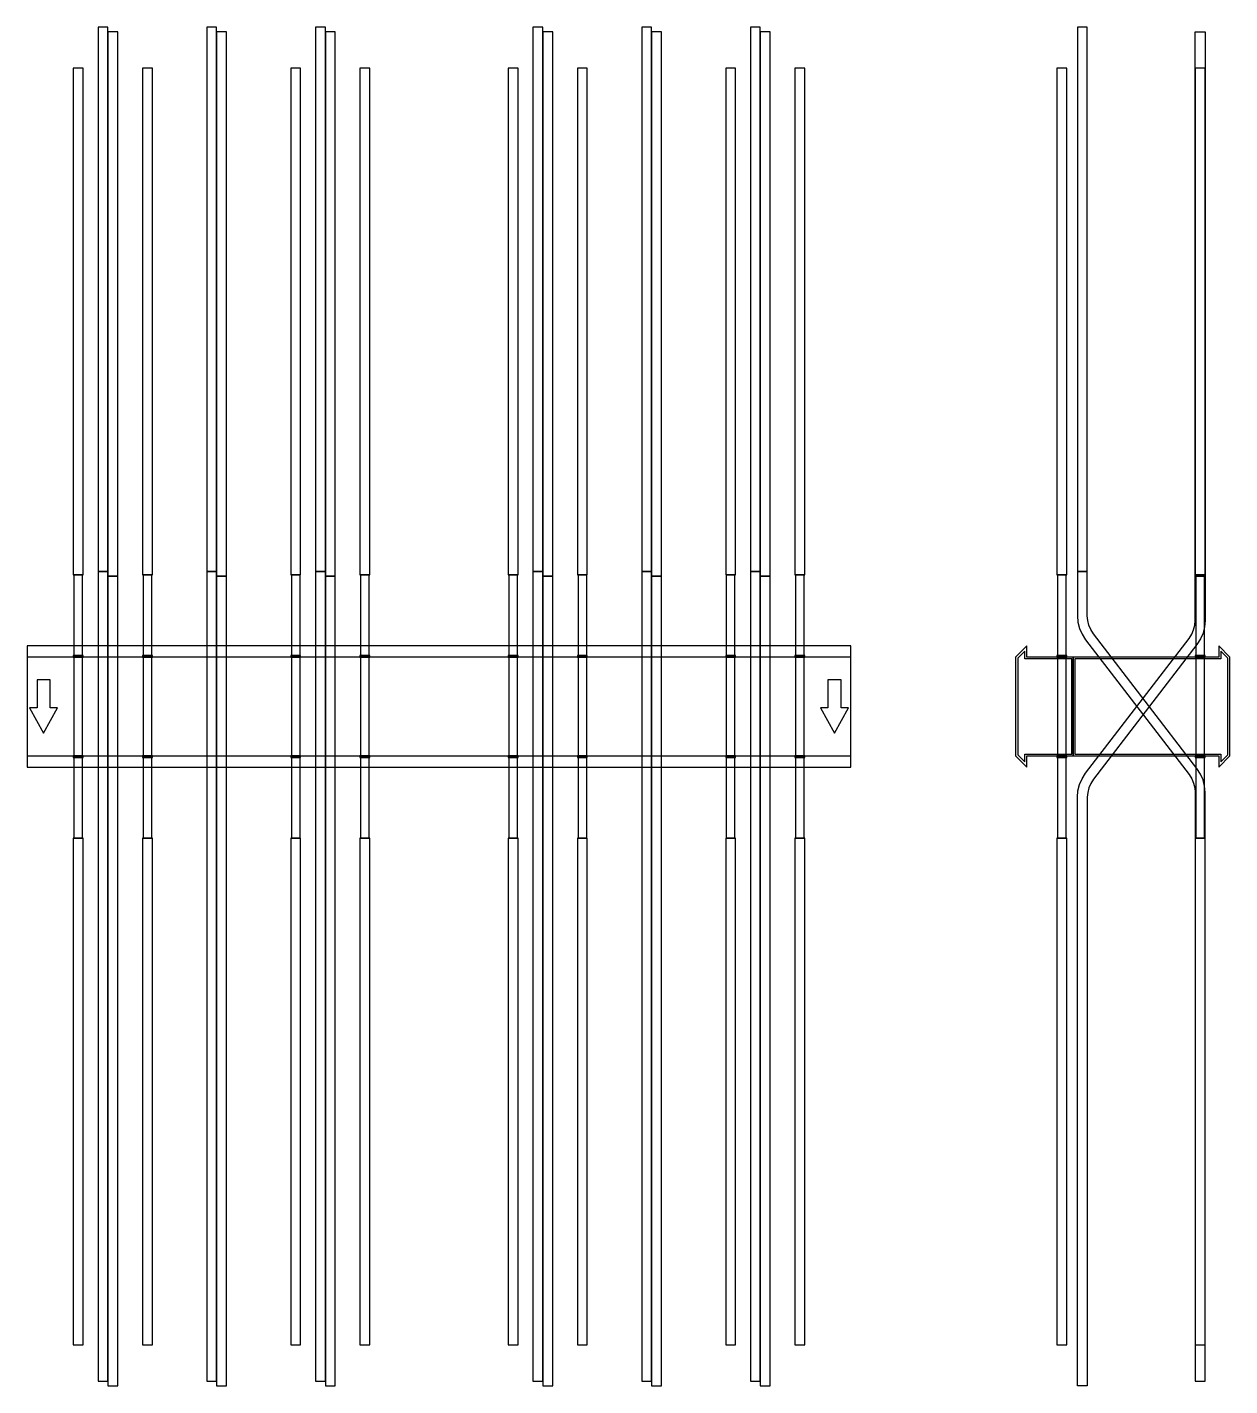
# Model space of a CAD drawing. Extents: x 0 to 1460, y -825 to 825.
import ezdxf

# ---------------------------------------------------------------- set-up
doc = ezdxf.new("R2010")
doc.units = 0
doc.layers.add('Halfen', color=7, linetype='CONTINUOUS')

msp = doc.modelspace()

# ---------------------------------------------------------------- linework, layer by layer
at = {"layer": 'Halfen', "color": 7}
for points in [[(98, 163.766), (98, 824.766), (86, 824.766), (86, 163.766)], [(110, 158.108), (110, 819.108), (98, 819.108), (98, 158.108)], [(230, 163.766), (230, 824.766), (218, 824.766), (218, 163.766)], [(242, 158.108), (242, 819.108), (230, 819.108), (230, 158.108)], [(362, 163.766), (362, 824.766), (350, 824.766), (350, 163.766)], [(374, 158.108), (374, 819.108), (362, 819.108), (362, 158.108)], [(626, 163.766), (626, 824.766), (614, 824.766), (614, 163.766)], [(638, 158.108), (638, 819.108), (626, 819.108), (626, 158.108)], [(758, 163.766), (758, 824.766), (746, 824.766), (746, 163.766)], [(770, 158.108), (770, 819.108), (758, 819.108), (758, 158.108)], [(890, 163.766), (890, 824.766), (878, 824.766), (878, 163.766)], [(902, 158.108), (902, 819.108), (890, 819.108), (890, 158.108)], [(1287, 163.766), (1287, 824.766), (1275, 824.766), (1275, 163.766)], [(1418, 158.108), (1418, 819.108), (1430, 819.108), (1430, 158.108)], [(68, 160), (68, 775), (56, 775), (56, 160)], [(152, 160), (152, 775), (140, 775), (140, 160)], [(332, 160), (332, 775), (320, 775), (320, 160)], [(416, 160), (416, 775), (404, 775), (404, 160)], [(596, 160), (596, 775), (584, 775), (584, 160)], [(680, 160), (680, 775), (668, 775), (668, 160)], [(860, 160), (860, 775), (848, 775), (848, 160)], [(944, 160), (944, 775), (932, 775), (932, 160)], [(1262, 160), (1262, 775), (1250, 775), (1250, 160)], [(1430, 160), (1430, 775), (1418, 775), (1418, 160)], [(67.25, 62), (67.25, 160), (56.75, 160), (56.75, 62)], [(98, -819.108), (98, 163.766), (86, 163.766), (86, -819.108)], [(110, -824.767), (110, 158.108), (98, 158.108), (98, -824.767)], [(151.25, 62), (151.25, 160), (140.75, 160), (140.75, 62)], [(230, -819.108), (230, 163.766), (218, 163.766), (218, -819.108)], [(242, -824.767), (242, 158.108), (230, 158.108), (230, -824.767)], [(331.25, 62), (331.25, 160), (320.75, 160), (320.75, 62)], [(362, -819.108), (362, 163.766), (350, 163.766), (350, -819.108)], [(374, -824.767), (374, 158.108), (362, 158.108), (362, -824.767)], [(415.25, 62), (415.25, 160), (404.75, 160), (404.75, 62)], [(595.25, 62), (595.25, 160), (584.75, 160), (584.75, 62)], [(626, -819.108), (626, 163.766), (614, 163.766), (614, -819.108)], [(638, -824.767), (638, 158.108), (626, 158.108), (626, -824.767)], [(679.25, 62), (679.25, 160), (668.75, 160), (668.75, 62)], [(758, -819.108), (758, 163.766), (746, 163.766), (746, -819.108)], [(770, -824.767), (770, 158.108), (758, 158.108), (758, -824.767)], [(859.25, 62), (859.25, 160), (848.75, 160), (848.75, 62)], [(890, -819.108), (890, 163.766), (878, 163.766), (878, -819.108)], [(902, -824.767), (902, 158.108), (890, 158.108), (890, -824.767)], [(943.25, 62), (943.25, 160), (932.75, 160), (932.75, 62)], [(1261.25, 62), (1261.25, 160), (1250.75, 160), (1250.75, 62)], [(1430, -819.108), (1430, -104.608), (1429.359, -96.789), (1427.453, -89.179), (1424.332, -81.981), (1420.081, -75.388), (1294.439, 88.352), (1291.251, 93.297), (1288.911, 98.695), (1287.481, 104.403), (1287, 110.267), (1287, 163.766), (1275, 163.766), (1275, 110.267), (1275.641, 102.448), (1277.547, 94.838), (1280.668, 87.64), (1284.919, 81.046), (1410.561, -82.693), (1413.749, -87.638), (1416.089, -93.037), (1417.519, -98.744), (1418, -104.608), (1418, -819.108)], [(1275, -824.767), (1275, -110.267), (1275.641, -102.448), (1277.547, -94.838), (1280.668, -87.64), (1284.919, -81.046), (1410.561, 82.693), (1413.749, 87.638), (1416.089, 93.037), (1417.519, 98.744), (1418, 104.608), (1418, 158.108), (1430, 158.108), (1430, 104.608), (1429.359, 96.789), (1427.453, 89.179), (1424.332, 81.981), (1420.081, 75.388), (1294.439, -88.352), (1291.251, -93.297), (1288.911, -98.695), (1287.481, -104.403), (1287, -110.267), (1287, -824.767)], [(1429.25, 62), (1429.25, 160), (1418.75, 160), (1418.75, 62)], [(0, -73.5), (1000, -73.5), (1000, 73.5), (0, 73.5)], [(1270, -60), (1270, 60), (1213.5, 60), (1213.5, 73.5), (1200, 60), (1200, -60), (1213.5, -73.5), (1213.5, -60)], [(1268, -58), (1268, 58), (1211, 58), (1211, 67.25), (1202.5, 58.75), (1202.5, -58.75), (1211, -67.25), (1211, -58)], [(1460, -60), (1460, 60), (1446.5, 73.5), (1446.5, 60), (1270, 60), (1270, -60), (1446.5, -60), (1446.5, -73.5)], [(1457.5, -58.75), (1457.5, 58.75), (1449, 67.25), (1449, 58), (1272, 58), (1272, -58), (1449, -58), (1449, -67.25)], [(0, -60), (1000, -60), (1000, 60), (0, 60)], [(68, 60), (68, 62), (56, 62), (56, 60)], [(67.25, -60), (67.25, 60), (56.75, 60), (56.75, -60)], [(152, 60), (152, 62), (140, 62), (140, 60)], [(151.25, -60), (151.25, 60), (140.75, 60), (140.75, -60)], [(332, 60), (332, 62), (320, 62), (320, 60)], [(331.25, -60), (331.25, 60), (320.75, 60), (320.75, -60)], [(416, 60), (416, 62), (404, 62), (404, 60)], [(415.25, -60), (415.25, 60), (404.75, 60), (404.75, -60)], [(596, 60), (596, 62), (584, 62), (584, 60)], [(595.25, -60), (595.25, 60), (584.75, 60), (584.75, -60)], [(680, 60), (680, 62), (668, 62), (668, 60)], [(679.25, -60), (679.25, 60), (668.75, 60), (668.75, -60)], [(860, 60), (860, 62), (848, 62), (848, 60)], [(859.25, -60), (859.25, 60), (848.75, 60), (848.75, -60)], [(944, 60), (944, 62), (932, 62), (932, 60)], [(943.25, -60), (943.25, 60), (932.75, 60), (932.75, -60)], [(1262, 60), (1262, 62), (1250, 62), (1250, 60)], [(1261.25, -60), (1261.25, 60), (1250.75, 60), (1250.75, -60)], [(1430, 60), (1430, 62), (1418, 62), (1418, 60)], [(1429.25, -60), (1429.25, 60), (1418.75, 60), (1418.75, -60)], [(20, -32.5), (37, -1.5), (28, -1.5), (28, 32.5), (12, 32.5), (12, -1.5), (3, -1.5)], [(980, -32.5), (997, -1.5), (988, -1.5), (988, 32.5), (972, 32.5), (972, -1.5), (963, -1.5)], [(68, -62), (68, -60), (56, -60), (56, -62)], [(67.25, -160), (67.25, -62), (56.75, -62), (56.75, -160)], [(152, -62), (152, -60), (140, -60), (140, -62)], [(151.25, -160), (151.25, -62), (140.75, -62), (140.75, -160)], [(332, -62), (332, -60), (320, -60), (320, -62)], [(331.25, -160), (331.25, -62), (320.75, -62), (320.75, -160)], [(416, -62), (416, -60), (404, -60), (404, -62)], [(415.25, -160), (415.25, -62), (404.75, -62), (404.75, -160)], [(596, -62), (596, -60), (584, -60), (584, -62)], [(595.25, -160), (595.25, -62), (584.75, -62), (584.75, -160)], [(680, -62), (680, -60), (668, -60), (668, -62)], [(679.25, -160), (679.25, -62), (668.75, -62), (668.75, -160)], [(860, -62), (860, -60), (848, -60), (848, -62)], [(859.25, -160), (859.25, -62), (848.75, -62), (848.75, -160)], [(944, -62), (944, -60), (932, -60), (932, -62)], [(943.25, -160), (943.25, -62), (932.75, -62), (932.75, -160)], [(1262, -62), (1262, -60), (1250, -60), (1250, -62)], [(1261.25, -160), (1261.25, -62), (1250.75, -62), (1250.75, -160)], [(1430, -62), (1430, -60), (1418, -60), (1418, -62)], [(1429.25, -160), (1429.25, -62), (1418.75, -62), (1418.75, -160)], [(68, -775), (68, -160), (56, -160), (56, -775)], [(152, -775), (152, -160), (140, -160), (140, -775)], [(332, -775), (332, -160), (320, -160), (320, -775)], [(416, -775), (416, -160), (404, -160), (404, -775)], [(596, -775), (596, -160), (584, -160), (584, -775)], [(680, -775), (680, -160), (668, -160), (668, -775)], [(860, -775), (860, -160), (848, -160), (848, -775)], [(944, -775), (944, -160), (932, -160), (932, -775)], [(1262, -775), (1262, -160), (1250, -160), (1250, -775)], [(1430, -775), (1430, -160), (1418, -160), (1418, -775)]]:
    msp.add_lwpolyline(points, close=True, dxfattribs=at)

doc.saveas('drawing.dxf')
